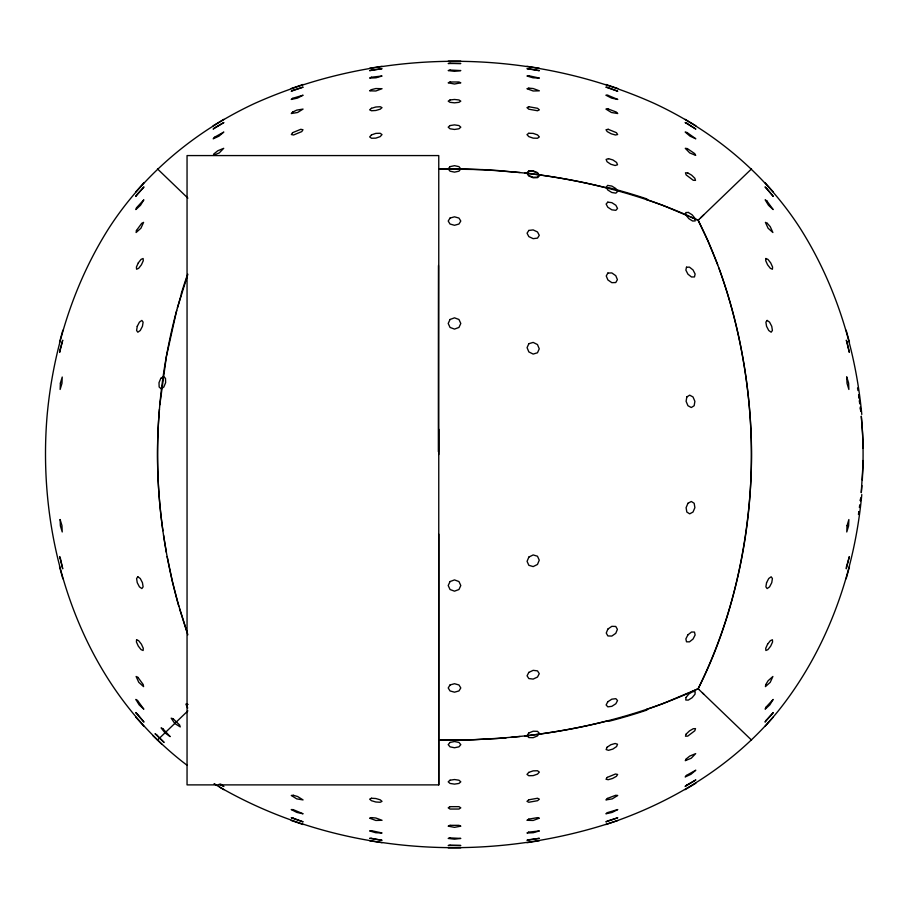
<?xml version="1.0" encoding="UTF-8"?>
<svg xmlns="http://www.w3.org/2000/svg" width="909" height="909" viewBox="0 0 909 909"><rect width="100%" height="100%" fill="white"/><g stroke="black" fill="none" stroke-linecap="round" stroke-linejoin="round"><path stroke-width="1.36" d="M438.763 784.887L438.763 155.575L187.049 155.575L187.049 784.887L438.763 784.887L438.763 534.151M159.439 409.277C155.916 449.728 157.257 490.553 162.927 530.754M861.255 492.689L862.936 465.351A122.033 35.701 89.8 0 0 862.539 433.127L861.3 416.436M159.836 404.8L166.37 356.646L176.687 310.389M860.414 500.7L860.743 497.893L860.278 500.677M858.482 514.414L858.835 511.665M859.38 507.54L859.744 504.802M861.789 494.553C854.505 572.818 827.235 650.049 777.695 711.656C735.813 762.549 678.534 798.761 616.825 820.793C487.61 864.743 338.75 855.653 219.648 787.114M858.573 514.494L858.96 511.778M59.517 342.375L62.846 330.24M846.154 578.76L849.483 566.625M177.38 307.856L187.879 274.211M181.505 293.652L175.732 314.003A346.977 182.629 90 0 0 168.426 345.75C154.155 416.356 153.939 489.69 167.87 560.364A347.329 182.823 90 0 0 177.778 602.542L187.879 634.789M135.668 192.004L144.02 182.584M764.98 726.416L773.332 716.996M861.789 414.447C855.619 348.931 835.655 284.483 800.42 228.682C765.139 173.687 713.235 130.794 654.162 103.365C529.049 47.268 379.951 47.268 254.838 103.365C195.765 130.794 143.861 173.687 108.58 228.682C73.345 284.483 53.381 348.931 47.211 414.447C35.883 544.037 80.696 684.727 187.049 765.253M698.873 219.523L698.123 220.239L664.331 205.957M703.736 214.854L698.123 220.239L691.158 217.024M157.484 740.085L187.879 710.872M700.555 217.91L751.516 168.915M213.115 125.794L223.909 119.329M685.091 789.671L695.885 783.206M691.158 691.976L698.123 688.761C762.094 559.205 767.821 403.414 718.883 267.973M689.056 692.908C637.004 715.906 581.078 729.37 524.663 735.983M664.331 703.043L698.123 688.761C712.145 661.207 722.996 632.119 731.279 602.349A347.692 183.004 90 0 0 740.051 565.75C746.153 535.719 749.88 505.222 751.118 474.6A272.177 143.258 90 0 0 751.118 434.4C749.891 403.778 746.141 373.269 740.062 343.238A347.692 183.027 -90 0 0 731.291 306.64C722.985 276.881 712.145 247.793 698.123 220.239L707.918 240.851L717.667 264.689M291.21 88.503L303.129 84.457M605.871 824.543L617.79 820.497M369.622 68.243L382.053 66.3M526.947 842.7L539.378 840.757M520.073 736.495L510.824 737.415M506.188 737.835L473.384 739.778L438.763 739.869L446.08 740.028A294.857 150.814 0 0 0 468.01 739.926L497.132 738.551L525.902 735.836A366.157 187.356 0 0 0 608.314 720.678M442.694 169.029L438.763 169.131L446.08 168.972A294.857 150.814 0 0 1 468.01 169.074L497.132 170.449L525.902 173.165A366.157 187.356 0 0 1 608.314 188.322M443.683 169.017L482.793 169.597L520.073 172.505M448.205 61.187L460.795 61.187M448.205 847.813L460.795 847.813M524.663 173.017C581.078 179.63 637.004 193.094 689.056 216.092M188.083 704.43L185.856 704.089L187.708 708.031M526.947 66.3L539.378 68.243M369.622 840.757L382.053 842.7M605.871 84.457L617.79 88.503M291.21 820.497L303.129 824.543M219.251 784.115L223.887 786.467L220.603 784.024M685.091 119.329L695.885 125.794M214.694 784.149L223.909 789.671M214.07 783.74L215.944 784.887M703.736 694.146L698.123 688.761L698.873 689.476M157.484 168.915L187.879 198.128M702.452 692.908L751.516 740.085M152.951 735.722L162.029 744.448M764.98 182.584L773.332 192.004M135.668 716.996L144.02 726.416M187.049 632.391L179.505 608.655M178.789 606.167L172.38 581.476L167.142 556.592M846.154 330.24L849.483 342.375M59.517 566.625L62.846 578.76M166.37 552.354L163.552 535.117M857.539 387.938L857.994 390.586M858.641 394.597L859.028 397.324M859.425 400.062L859.812 402.789M858.63 395.597L859.005 398.358M859.38 401.119L859.744 403.869M860.3 408.005L860.675 410.766M860.3 407.016L860.789 411.232M438.774 429.287L438.774 454.5M181.323 293.459A372.383 197.389 89.8 0 1 187.356 275.041M438.365 451.682A294.743 0.727 90 0 1 438.468 265.519M861.312 416.231A123.419 36.099 89.8 0 1 863.039 448.217M863.039 460.522A123.419 36.099 89.8 0 1 862.289 480.009M861.902 485.599A123.419 36.099 89.8 0 1 861.312 492.451M646.344 199.514A375.996 194.469 -0.3 0 1 664.365 205.934M608.905 187.72A388.984 200.798 -0.2 0 1 647.026 198.98M664.365 703.066A375.996 194.469 0.3 0 1 646.344 709.486M647.026 710.02A388.984 200.798 0.2 0 1 608.905 721.28M136.577 639.754L136.43 642.004L138.282 646.083L141.054 649.605L143.122 650.503L143.27 648.265L141.406 644.186L138.634 640.663L136.577 639.754M765.878 258.497L765.73 260.735L767.594 264.814L770.366 268.337L772.423 269.246L772.57 266.996L770.718 262.917L767.946 259.395L765.878 258.497M59.812 350.556L59.642 352.408L62.721 340.205L59.812 350.556M686 697.487L685.761 700.01L688.295 700.1L692.113 697.714L694.987 694.237L695.215 691.704L692.681 691.613L688.863 693.999L686 697.487M846.449 566.932L846.279 568.795L849.358 556.592L846.449 566.932M60.392 383.109L60.13 389.45L61.971 383.371L62.232 377.03L60.392 383.109M847.029 525.629L846.768 531.97L848.608 525.891L848.87 519.55L847.029 525.629M60.13 519.55L60.392 525.891L62.232 531.97L61.971 525.629L60.13 519.55M846.768 377.03L847.029 383.371L848.87 389.45L848.608 383.109L846.768 377.03M137.248 326.32L136.589 330.49L137.838 332.205L140.259 330.49L142.44 326.32L143.111 322.15L141.861 320.423L139.429 322.15L137.248 326.32M766.56 582.68L765.889 586.85L767.139 588.577L769.571 586.85L771.752 582.68L772.411 578.51L771.162 576.795L768.741 578.51L766.56 582.68M686.818 396.96L686.102 401.346L687.954 405.721L691.294 407.527L694.169 405.721L694.885 401.346L693.022 396.96L689.681 395.154L686.818 396.96M136.452 230.477L136.111 232.511L140.918 228.227L143.577 222.375L141.724 223.307L136.452 230.477M765.764 684.579L765.423 686.625L770.218 682.341L772.889 676.489L768.082 680.773L765.764 684.579M686.5 267.201L685.863 270.109L687.931 274.154L691.499 276.984L694.476 276.927L695.124 274.018L693.044 269.962L689.476 267.144L686.5 267.201M686.159 734.074L685.466 736.21L687.715 736.12L694.817 730.756L695.51 728.62L693.272 728.711L689.397 730.961L686.159 734.074M136.543 207.729L135.861 209.559L140.531 205.241L143.838 199.821L136.543 207.729M765.855 707.361L765.162 709.179L769.832 704.873L773.139 699.441L765.855 707.361M607.882 629.073L606.246 633.05L607.882 635.948L611.825 636.061L615.768 633.323L617.404 629.346L615.768 626.449L611.825 626.335L607.882 629.073M607.076 747.255L606.121 749.561L608.507 750.323L612.836 749.084L616.575 746.562L617.529 744.244L615.143 743.494L610.814 744.732L607.076 747.255M160.813 378.337L159.007 382.678L159.155 387.018L161.143 388.813L163.836 387.018L165.631 382.678L165.495 378.337L163.495 376.531L160.813 378.337M528.856 557.069L527.072 561.364L528.856 565.307L533.163 566.591L537.469 564.455L539.253 560.16L537.469 556.217L533.163 554.933L528.856 557.069M687.954 503.279L686.102 507.654L686.818 512.04L689.681 513.846L693.022 512.04L694.885 507.654L694.169 503.279L691.294 501.473L687.954 503.279M528.856 343.693L527.072 347.636L528.856 351.931L533.163 354.067L537.469 352.783L539.253 348.84L537.469 344.545L533.163 342.409L528.856 343.693M138.282 262.917L136.43 266.996L136.577 269.246L138.634 268.337L141.406 264.814L143.27 260.735L143.122 258.497L141.054 259.395L138.282 262.917M767.594 644.186L765.73 648.265L765.878 650.503L767.946 649.605L770.718 646.083L772.57 642.004L772.423 639.754L770.366 640.663L767.594 644.186M450.046 319.479L448.205 323.468L450.046 327.445L454.5 329.092L458.954 327.445L460.795 323.468L458.954 319.479L454.5 317.832L450.046 319.479M450.046 581.555L448.205 585.532L450.046 589.521L454.5 591.168L458.954 589.521L460.795 585.532L458.954 581.555L454.5 579.908L450.046 581.555M687.931 634.846L685.863 638.891L686.5 641.799L689.476 641.856L693.044 639.038L695.124 634.982L694.476 632.073L691.499 632.016L687.931 634.846M528.845 672.376L527.05 675.785L528.845 678.569L533.163 679.091L537.492 677.046L539.276 673.649L537.492 670.865L533.163 670.342L528.845 672.376M607.803 701.771L606.133 704.952L607.803 706.838L611.825 706.338L615.859 703.736L617.529 700.555L615.859 698.669L611.825 699.169L607.803 701.771M214.308 153.587L213.308 155.382L219.251 152.928L223.716 148.315L217.774 150.769L214.308 153.587M686.295 758.89L685.284 760.685L691.226 758.231L695.692 753.618L689.749 756.072L686.295 758.89M607.882 273.052L606.246 275.95L607.882 279.927L611.825 282.665L615.768 282.551L617.404 279.654L615.768 275.677L611.825 272.939L607.882 273.052M136.691 194.821L135.714 196.424L143.974 186.924L136.691 194.821M765.992 720.473L765.026 722.076L773.286 712.576L765.992 720.473M450.046 218.058L448.205 221.046L450.046 224.046L454.5 225.284L458.954 224.046L460.795 221.046L458.954 218.058L454.5 216.819L450.046 218.058M450.046 684.954L448.205 687.954L450.046 690.942L454.5 692.181L458.954 690.942L460.795 687.954L458.954 684.954L454.5 683.716L450.046 684.954M528.845 230.431L527.05 233.215L528.845 236.624L533.163 238.658L537.492 238.135L539.276 235.351L537.492 231.954L533.163 229.909L528.845 230.431M292.584 132.68L291.357 134.532L293.539 134.987L301.765 131.6L302.992 129.748L300.811 129.294L292.584 132.68M607.235 777.4L606.008 779.252L608.189 779.706L612.496 778.49L616.416 776.32L617.643 774.468L615.461 774.014L607.235 777.4M528.822 732.984L527.015 735.608L528.822 737.551L533.163 737.676L537.503 735.904L539.31 733.279L537.503 731.336L533.163 731.211L528.822 732.984M137.838 576.795L136.589 578.51L137.248 582.68L139.429 586.85L141.861 588.577L143.111 586.85L142.44 582.68L140.259 578.51L137.838 576.795M767.139 320.423L765.889 322.15L766.56 326.32L768.741 330.49L771.162 332.205L772.411 330.49L771.752 326.32L769.571 322.15L767.139 320.423M450.046 166.631L448.205 168.915L450.046 171.187L454.5 172.131L458.954 171.187L460.795 168.915L458.954 166.631L454.5 165.688L450.046 166.631M214.422 137.293L213.195 138.804L218.967 136.157L223.819 132.055L214.422 137.293M686.409 775.445L685.181 776.945L690.954 774.298L695.805 770.196L686.409 775.445M450.046 742.437L448.205 744.641L450.046 746.846L454.5 747.755L458.954 746.846L460.795 744.641L458.954 742.437L454.5 741.517L450.046 742.437M607.803 202.162L606.133 204.048L607.803 207.229L611.825 209.831L615.859 210.331L617.529 208.445L615.859 205.264L611.825 202.662L607.803 202.162M371.474 134.896L369.668 136.907L371.474 138.248L375.837 138.134L380.201 136.623L382.007 134.612L380.201 133.271L375.837 133.384L371.474 134.896M528.799 772.377L526.993 774.388L528.799 775.729L533.163 775.616L537.526 774.104L539.332 772.093L537.526 770.752L533.163 770.866L528.799 772.377M528.822 171.449L527.015 173.392L528.822 176.016L533.163 177.789L537.503 177.664L539.31 175.721L537.503 173.096L533.163 171.324L528.822 171.449M528.822 170.96L527.015 172.892L528.822 175.505L533.163 177.278L537.503 177.153L539.31 175.221L537.503 172.608L533.163 170.835L528.822 170.96M292.698 112.046L291.289 113.534L297.618 112.477L303.061 109.08L296.732 110.125L292.698 112.046M607.348 798.443L605.939 799.92L612.268 798.875L617.711 795.466L615.677 795.284L607.348 798.443M607.769 185.436L606.098 187.061L607.769 189.992L611.825 192.503L615.882 193.14L617.563 191.515L615.882 188.583L611.825 186.072L607.769 185.436M450.046 125.556L448.205 127.169L450.046 128.794L454.5 129.464L458.954 128.794L460.795 127.169L458.954 125.556L454.5 124.885L450.046 125.556M450.046 780.206L448.205 781.831L450.046 783.444L454.5 784.115L458.954 783.444L460.795 781.831L458.954 780.206L454.5 779.536L450.046 780.206M214.547 127.851L213.138 129.078L223.887 122.533L214.547 127.851M686.522 785.24L685.113 786.467L695.862 779.922L686.522 785.24M371.463 108.296L369.645 109.841L371.463 110.75L375.837 110.478L380.212 109.194L382.019 107.637L380.212 106.739L375.837 107.001L371.463 108.296M528.788 799.806L526.981 801.363L528.788 802.261L537.537 800.704L539.355 799.159L537.537 798.25L528.788 799.806M292.789 98.286L291.244 99.445L297.448 98.104L303.095 95.206L292.789 98.286M607.439 812.623L605.905 813.794L612.098 812.441L617.756 809.555L607.439 812.623M528.799 133.271L526.993 134.612L528.799 136.623L533.163 138.134L537.526 138.248L539.332 136.907L537.526 134.896L533.163 133.384L528.799 133.271M371.451 89.639L369.633 90.82L375.837 90.991L382.041 88.707L375.837 88.537L371.451 89.639M528.777 819.123L526.959 820.293L533.163 820.463L539.367 818.18L537.549 817.623L528.777 819.123M450.046 99.956L448.205 101.149L450.046 102.331L454.5 102.831L458.954 102.331L460.795 101.149L458.954 99.956L454.5 99.467L450.046 99.956M450.046 806.669L448.205 807.851L450.046 809.044L458.954 809.044L460.795 807.851L458.954 806.669L450.046 806.669M292.868 90.355L291.221 91.23L303.129 87.139L292.868 90.355M607.53 820.986L605.871 821.861L617.779 817.77L607.53 820.986M528.788 106.739L526.981 107.637L528.788 109.194L537.537 110.75L539.355 109.841L537.537 108.296L528.788 106.739M371.463 798.25L369.645 799.159L371.463 800.704L375.837 801.999L380.212 802.261L382.019 801.363L380.212 799.806L375.837 798.522L371.463 798.25M371.361 77.231L369.633 78.072L375.962 77.81L382.041 76.015L371.361 77.231M528.686 832.144L526.959 832.985L533.288 832.724L539.367 830.928L528.686 832.144M450.046 81.992L448.205 82.833L454.5 84.014L460.795 82.833L458.954 81.992L450.046 81.992M450.046 825.327L448.205 826.167L454.5 827.349L460.795 826.167L458.954 825.327L450.046 825.327M608.507 158.677L606.121 159.439L607.076 161.745L610.814 164.268L615.143 165.506L617.529 164.756L616.575 162.438L612.836 159.916L608.507 158.677M371.395 70.118L369.622 70.675L382.053 68.698L371.395 70.118M528.731 839.746L526.947 840.302L539.378 838.325L528.731 839.746M528.777 88.15L526.959 88.707L533.163 90.991L539.367 90.82L533.163 88.537L528.777 88.15M371.451 817.623L369.633 818.18L375.837 820.463L382.041 820.293L375.837 818.009L371.451 817.623M450.046 70.038L448.205 70.572L454.5 71.334L460.795 70.572L450.046 70.038M450.046 837.893L448.205 838.428L454.5 839.189L460.795 838.428L450.046 837.893M608.189 129.294L606.008 129.748L607.235 131.6L611.155 133.771L615.461 134.987L617.643 134.532L616.416 132.68L608.189 129.294M450.046 63.232L448.205 63.494L460.795 63.494L450.046 63.232M450.046 845.234L448.205 845.506L460.795 845.506L450.046 845.234M528.868 75.765L526.959 76.015L533.038 77.81L539.367 78.072L528.868 75.765M371.531 830.69L369.633 830.928L375.712 832.724L382.041 832.985L371.531 830.69M607.985 108.898L605.939 109.08L611.382 112.477L617.711 113.534L616.302 112.046L607.985 108.898M293.323 795.284L291.289 795.466L296.732 798.875L303.061 799.92L297.618 796.523L293.323 795.284M688.363 212.433L685.795 212.547L685.977 215.103L688.806 218.626L692.624 221.023L695.192 220.921L694.999 218.353L692.181 214.842L688.363 212.433M528.811 68.72L526.947 68.698L539.378 70.675L528.811 68.72M371.486 838.348L369.622 838.325L382.053 840.302L371.486 838.348M687.715 172.88L685.466 172.79L686.159 174.926L693.272 180.289L695.51 180.38L694.817 178.244L691.59 175.13L687.715 172.88M607.837 95.286L605.905 95.206L611.552 98.104L617.756 99.445L607.837 95.286M293.175 809.624L291.244 809.555L296.902 812.441L303.095 813.794L293.175 809.624M687.329 148.587L685.284 148.315L689.749 152.928L695.692 155.382L694.692 153.587L687.329 148.587M607.712 87.469L605.871 87.139L617.779 91.23L607.712 87.469M293.062 818.1L291.221 817.77L303.129 821.861L293.062 818.1M687.056 132.532L685.181 132.055L690.033 136.157L695.805 138.804L687.056 132.532M173.165 718.792L171.187 718.19L174.801 723.507L180.266 726.916L179.584 724.962L173.165 718.792M686.852 123.226L685.113 122.533L695.862 129.078L686.852 123.226M162.859 728.723L161.098 727.893L165.018 732.893L170.165 736.62L162.859 728.723M767.276 223.307L765.423 222.375L768.082 228.227L772.889 232.511L770.218 226.659L767.276 223.307M137.963 677.41L136.111 676.489L138.782 682.341L143.577 686.625L143.236 684.579L137.963 677.41M766.81 200.855L765.162 199.821L768.469 205.241L773.139 209.559L766.81 200.855M137.509 700.475L135.861 699.441L139.168 704.873L143.838 709.179L137.509 700.475M156.587 734.767L155.03 733.722L164.109 742.448L156.587 734.767M766.48 188.106L765.026 186.924L773.286 196.424L766.48 188.106M137.168 713.758L135.714 712.576L143.974 722.076L137.168 713.758M847.006 341.92L846.279 340.205L849.358 352.408L847.006 341.92M60.369 558.308L59.642 556.592L62.721 568.795L60.369 558.308"/></g></svg>
